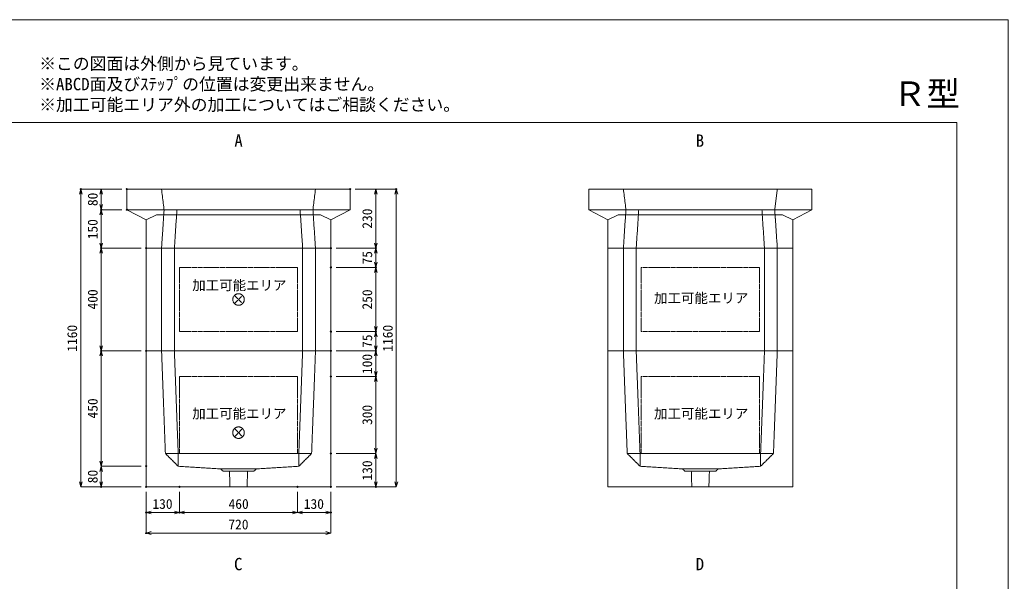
# Model space of a CAD drawing. Units: millimetres, scale not verified. Extents: x -2970 to 2970, y -2100 to 2100.
# Drawn here: x -883 to 2970, y -88 to 2100 of the extents above; entities that cross this region are included whole.
import ezdxf
from ezdxf.enums import TextEntityAlignment as Align

# ---------------------------------------------------------------- set-up
doc = ezdxf.new("R2010")
doc.units = ezdxf.units.MM
doc.header["$LTSCALE"] = 10
doc.header["$PDMODE"] = 32
doc.header["$PDSIZE"] = 5
doc.linetypes.add('LONG_DASHED1', pattern=[7, 6, -1])
doc.linetypes.add('LONG_DOUBLE_CHAIN', pattern=[21.8, 18, -1, 0.6, -0.6, 0.6, -1])
for name, color, linetype, lineweight in [('0-0_D-TTL', 7, 'Continuous', 9), ('0-1_Defpoints', 7, 'Continuous', 9), ('0-3_D-TTL-TXT', 7, 'Continuous', 9), ('0-4_D-STR-TXT', 7, 'Continuous', 9), ('0-5_D-STR-DIM', 3, 'Continuous', 9), ('0-6_0', 7, 'Continuous', 9), ('0-7_D-STR', 7, 'LONG_DASHED1', 9), ('0-9_D-STR-STR5', 1, 'LONG_DOUBLE_CHAIN', 9)]:
    doc.layers.add(name, color=color, linetype=linetype, lineweight=lineweight)
doc.styles.add('ＭＳ ゴシック', font='')
doc.styles.get('ＭＳ ゴシック').set_extended_font_data('MS Gothic')

# ---------------------------------------------------------------- blocks, each defined once
blk = doc.blocks.new('A$C4DE05FD1')
at = {"layer": '0-0_D-TTL', "color": 134}
for p, q in [((2000, 38000), (57400, 38000)), ((57400, 38000), (57400, 2000))]:
    blk.add_line(p, q, dxfattribs=at)
at = {"layer": '0-1_Defpoints', "color": 134}
for p, q in [((0, 42000), (59400, 42000)), ((59400, 42000), (59400, 0))]:
    blk.add_line(p, q, dxfattribs=at)
at = {"layer": '0-3_D-TTL-TXT', "style": 'ＭＳ ゴシック'}
for s, p in [('※この図面は外側から見ています。', (21630.5, 39907.8)), ('※ABCD面及びｽﾃｯﾌﾟの位置は変更出来ません。', (21630.5, 39107.8)), ('※加工可能エリア外の加工についてはご相談ください。', (21630.5, 38307.8))]:
    blk.add_text(s, height=481.1, dxfattribs=at).set_placement(p, align=Align.BOTTOM_LEFT)
blk = doc.blocks.new('_Open30')
at = {"layer": '0-6_0'}
blk.add_line((0, 0), (-10, 0), dxfattribs=at)
blk.add_lwpolyline([(-10, 2.679), (0, 0), (-10, -2.679)], dxfattribs=at)
blk = doc.blocks.new('A$C31CA379A')
at = {"layer": '0-4_D-STR-TXT', "style": 'ＭＳ ゴシック'}
for s, p in [('A', (-162.9, -1095.3)), ('B', (17819.3, -1095.3)), ('C', (-175.7, -17595.3)), ('D', (17819.3, -17595.3))]:
    blk.add_text(s, height=481.1, dxfattribs=at).set_placement(p, align=Align.BOTTOM_LEFT)
blk = doc.blocks.new('A$C6FC61387')
at = {"layer": '0-7_D-STR', "linetype": 'Continuous'}
for p, q in [((-4350, 2300), (4350, 2300)), ((-4350, 1500), (-4350, 2300)), ((4350, 2300), (4350, 1500)), ((-4350, 1500), (4350, 1500)), ((-3600, 1100), (-4350, 1500)), ((-3600, 1100), (-3200, 1300)), ((-3200, 1300), (3200, 1300)), ((3600, 1100), (3200, 1300)), ((3600, 1100), (4350, 1500)), ((-3600, 0), (-3600, 1100)), ((3600, 1100), (3600, 0)), ((-3600, 0), (3600, 0))]:
    blk.add_line(p, q, dxfattribs=at)
at = {"layer": '0-7_D-STR'}
for p, q in [((-3000, 2300), (-2900, 1500)), ((3000, 2300), (2900, 1500)), ((-2900, 1500), (-3000, 0)), ((-2400, 1500), (-2500, 0)), ((2400, 1500), (2500, 0)), ((2900, 1500), (3000, 0))]:
    blk.add_line(p, q, dxfattribs=at)
blk = doc.blocks.new('A$C2CAF1EE5')
at = {"layer": '0-7_D-STR', "linetype": 'Continuous'}
for p, q in [((-3600, -5300), (-3600, 0)), ((-3600, 0), (3600, 0)), ((3600, -5300), (3600, 0)), ((-3600, -5300), (3600, -5300))]:
    blk.add_line(p, q, dxfattribs=at)
at = {"layer": '0-7_D-STR'}
for p, q in [((-3000, 0), (-2850, -4000)), ((-2500, 0), (-2350, -4000)), ((2500, 0), (2350, -4000)), ((3000, 0), (2850, -4000)), ((-2350, -4500), (-2850, -4000)), ((-2850, -4000), (2850, -4000)), ((-2350, -4500), (-2350, -4000)), ((2350, -4500), (2850, -4000)), ((2350, -4500), (2350, -4000)), ((-2350, -4500), (-700, -4600)), ((700, -4600), (-700, -4600)), ((-600, -4690), (-700, -4600)), ((600, -4690), (700, -4600)), ((2350, -4500), (700, -4600)), ((600, -4690), (-600, -4690)), ((-333, -5300), (-352.5, -4690)), ((333, -5300), (352.5, -4690))]:
    blk.add_line(p, q, dxfattribs=at)
at = {"layer": '0-9_D-STR-STR5'}
for p, q in [((2300, -1000), (2300, -4000)), ((2300, -4000), (-2300, -4000))]:
    blk.add_line(p, q, dxfattribs=at)
blk.add_lwpolyline([(2300, -1000), (-2300, -1000), (-2300, -4000)], dxfattribs=at)
blk = doc.blocks.new('A$C21260565')
at = {"layer": '0-7_D-STR', "linetype": 'Continuous'}
for p, q in [((-3600, -4000), (-3600, 0)), ((3600, -4000), (-3600, -4000))]:
    blk.add_line(p, q, dxfattribs=at)
at = {"layer": '0-7_D-STR'}
for p, q in [((-3000, 0), (-3000, -4000)), ((-2500, 0), (-2500, -4000)), ((2500, 0), (2500, -4000)), ((3000, 0), (3000, -4000))]:
    blk.add_line(p, q, dxfattribs=at)
at = {"layer": '0-7_D-STR', "linetype": 'Continuous'}
blk.add_lwpolyline([(3600, -4000), (3600, 0), (-3600, 0)], dxfattribs=at)
at = {"layer": '0-9_D-STR-STR5'}
for points in [[(2300, -750), (2300, -3250), (-2300, -3250)], [(2300, -750), (-2300, -750), (-2300, -3250)]]:
    blk.add_lwpolyline(points, dxfattribs=at)
blk = doc.blocks.new('A$C1C640AAB')
at = {"layer": '0-9_D-STR-STR5'}
for p, q in [((-159.1, -159.1), (159.1, 159.1)), ((-159.1, 159.1), (159.1, -159.1))]:
    blk.add_line(p, q, dxfattribs=at)
blk.add_circle((0, 0), 225, dxfattribs=at)
blk = doc.blocks.new('A$Cb2aef5af')
at = {"layer": '0-7_D-STR'}
blk.add_blockref('A$C21260565', (0, 0), dxfattribs=at)
at = {"layer": '0-9_D-STR-STR5'}
blk.add_blockref('A$C1C640AAB', (0, -2000), dxfattribs=at)
blk = doc.blocks.new('A$C6b52be97')
at = {"layer": '0-7_D-STR'}
blk.add_blockref('A$C2CAF1EE5', (0, 0), dxfattribs=at)
at = {"layer": '0-9_D-STR-STR5'}
blk.add_blockref('A$C1C640AAB', (0, -3190), dxfattribs=at)

msp = doc.modelspace()

# ---------------------------------------------------------------- linework, layer by layer
at = {"layer": '0-1_Defpoints'}
for p in [(-645, 1440), (-465, 1440), (-465, 1440), (405, 1440), (405, 1440), (585, 1440), (-565, 1360), (-465, 1360), (-565, 1210), (-390, 1210), (330, 1210), (330, 1210), (505, 1210), (330, 1135), (330, 1135), (505, 1135), (330, 885), (505, 885), (-565, 810), (-390, 810), (330, 810), (505, 810), (330, 710), (330, 710), (505, 710), (330, 410), (-390, 360), (-565, 280), (-390, 280), (-390, 280), (-390, 280), (-260, 280), (200, 280), (330, 280), (330, 280), (330, 280), (505, 280), (-390, 180), (-260, 180), (330, 180), (-390, 100)]:
    msp.add_point(p, dxfattribs=at)
at = {"layer": '0-5_D-STR-DIM'}
for p, q in [((-485, 1440), (-645, 1440)), ((-485, 1440), (-565, 1440)), ((425, 1440), (505, 1440)), ((425, 1440), (585, 1440)), ((-645, 300), (-645, 1420)), ((-565, 1420), (-565, 1380)), ((505, 1420), (505, 1230)), ((585, 300), (585, 1420)), ((-485, 1360), (-565, 1360)), ((-485, 1360), (-565, 1360)), ((-565, 1230), (-565, 1340)), ((-410, 1210), (-565, 1210)), ((-410, 1210), (-565, 1210)), ((350, 1210), (505, 1210)), ((350, 1210), (505, 1210)), ((-565, 830), (-565, 1190)), ((505, 1155), (505, 1190)), ((350, 1135), (505, 1135)), ((350, 1135), (505, 1135)), ((505, 905), (505, 1115)), ((350, 885), (505, 885)), ((350, 885), (505, 885)), ((505, 830), (505, 865)), ((-410, 810), (-565, 810)), ((-410, 810), (-565, 810)), ((350, 810), (505, 810)), ((350, 810), (505, 810)), ((-565, 380), (-565, 790)), ((505, 730), (505, 790)), ((350, 710), (505, 710)), ((350, 710), (505, 710)), ((505, 430), (505, 690)), ((350, 410), (505, 410)), ((350, 410), (505, 410)), ((505, 390), (505, 300)), ((-410, 360), (-565, 360)), ((-410, 360), (-565, 360)), ((-565, 340), (-565, 300)), ((-410, 280), (-645, 280)), ((-410, 280), (-565, 280)), ((350, 280), (505, 280)), ((350, 280), (585, 280)), ((-390, 260), (-390, 100)), ((-390, 260), (-390, 180)), ((-260, 260), (-260, 180)), ((-260, 260), (-260, 180)), ((200, 260), (200, 180)), ((200, 260), (200, 180)), ((330, 260), (330, 180)), ((330, 260), (330, 100)), ((-280, 180), (-370, 180)), ((180, 180), (-240, 180)), ((220, 180), (310, 180)), ((310, 100), (-370, 100))]:
    msp.add_line(p, q, dxfattribs=at)

# ---------------------------------------------------------------- block references
at = {"layer": '0-0_D-TTL', "xscale": 0.1, "yscale": 0.1}
msp.add_blockref('A$C4DE05FD1', (-2970, -2100), dxfattribs=at)
at = {"layer": '0-4_D-STR-TXT', "xscale": 0.1, "yscale": 0.1}
msp.add_blockref('A$C31CA379A', (-30, 1700), dxfattribs=at)
at = {"layer": '0-5_D-STR-DIM', "xscale": 2, "yscale": 2}
for p, rotation in [((-645, 1440), 90), ((-565, 1440), 90), ((505, 1440), 90), ((585, 1440), 90), ((-565, 1360), 270), ((-565, 1360), 90), ((-565, 1210), 270), ((-565, 1210), 90), ((505, 1210), 270), ((505, 1210), 90), ((505, 1135), 270), ((505, 1135), 90), ((505, 885), 270), ((505, 885), 90), ((-565, 810), 270), ((-565, 810), 90), ((505, 810), 270), ((505, 810), 90), ((505, 710), 270), ((505, 710), 90), ((505, 410), 270), ((505, 410), 90), ((-565, 360), 270), ((-565, 360), 90), ((-645, 280), 270), ((-565, 280), 270), ((505, 280), 270), ((585, 280), 270), ((-390, 180), 180), ((-260, 180), 180), ((200, 180), 180), ((-390, 100), 180)]:
    msp.add_blockref('_Open30', p, dxfattribs=dict(at, rotation=rotation))
for p in [(-260, 180), (200, 180), (330, 180), (330, 100)]:
    msp.add_blockref('_Open30', p, dxfattribs=at)
at = {"layer": '0-7_D-STR', "xscale": 0.1, "yscale": 0.1}
for name, p in [('A$C6FC61387', (-30, 1210)), ('A$C6FC61387', (1770, 1210)), ('A$Cb2aef5af', (-30, 1210)), ('A$C21260565', (1770, 1210)), ('A$C6b52be97', (-30, 810)), ('A$C2CAF1EE5', (1770, 810))]:
    msp.add_blockref(name, p, dxfattribs=at)

# ---------------------------------------------------------------- texts
at = {"layer": '0-3_D-TTL-TXT', "style": 'ＭＳ ゴシック'}
msp.add_text('Ｒ型', height=96.21, dxfattribs=at).set_placement((2519.8, 1734.55), align=Align.BOTTOM_LEFT)
at = {"layer": '0-5_D-STR-DIM', "style": 'ＭＳ ゴシック'}
for s, p in [('80', (-567.6, 1373.9)), ('230', (502.4, 1285.8)), ('150', (-567.6, 1244.48)), ('75', (502.4, 1146.42)), ('400', (-567.6, 971.2)), ('250', (502.4, 970.8)), ('1160', (-647.6, 806.48)), ('1160', (582.4, 806.48)), ('75', (502.4, 821.42)), ('100', (502.4, 719.48)), ('450', (-567.6, 546.2)), ('300', (502.4, 520.9)), ('130', (502.4, 304.48)), ('80', (-567.6, 293.9))]:
    msp.add_text(s, height=38.49, rotation=90, dxfattribs=at).set_placement(p, align=Align.BOTTOM_LEFT)
for s, p in [('130', (-365.52, 182.6)), ('460', (-68.8, 182.6)), ('130', (224.48, 182.6)), ('720', (-69.6, 102.6))]:
    msp.add_text(s, height=38.49, dxfattribs=at).set_placement(p, align=Align.BOTTOM_LEFT)
at = {"layer": '0-9_D-STR-STR5', "style": 'ＭＳ ゴシック'}
for p in [(-210.48, 1034.75), (1589.52, 984.75), (-210.48, 534.7), (1589.52, 534.7)]:
    msp.add_text('加工可能エリア', height=38.49, dxfattribs=at).set_placement(p, align=Align.BOTTOM_LEFT)

doc.saveas('drawing.dxf')
